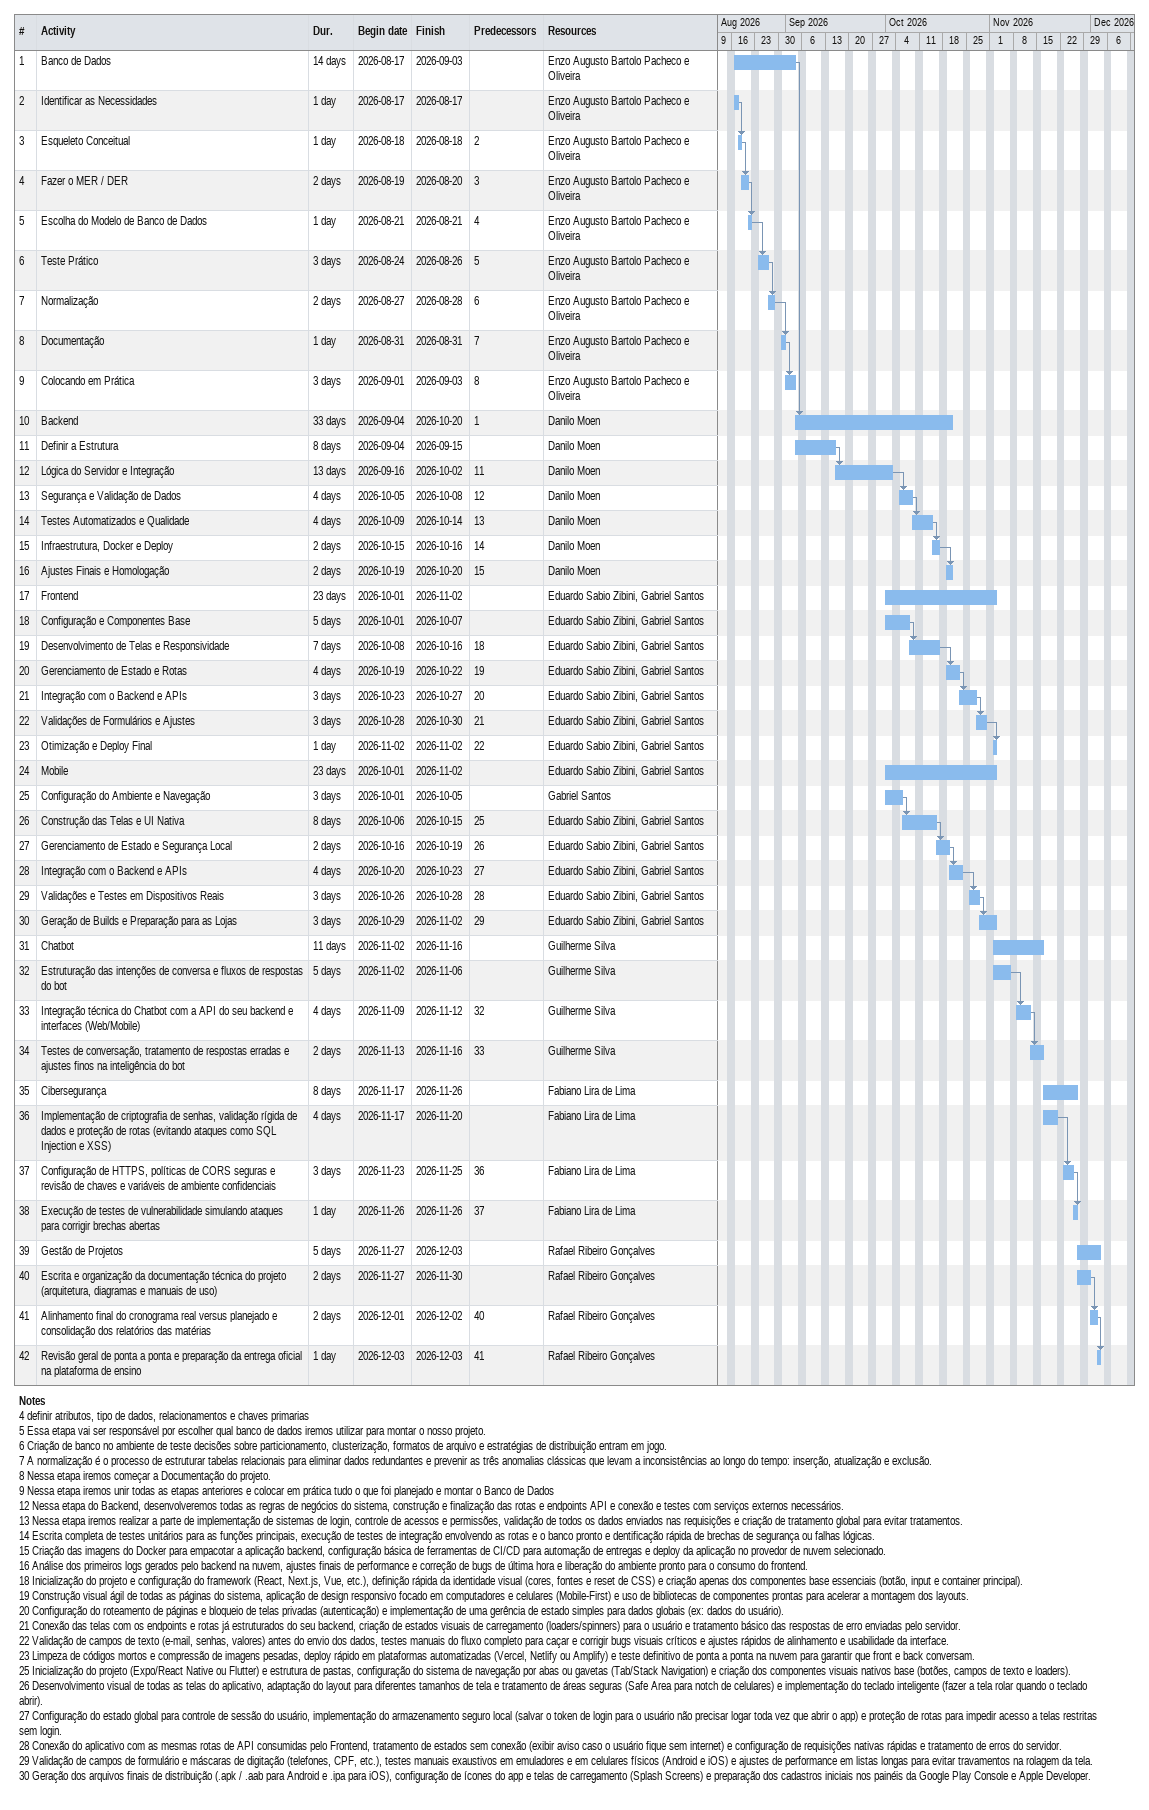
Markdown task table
| ID | Task | Duration | Start | Finish | Predecessors | Resources |
|---|---|---|---|---|---|---|
| 1 | Banco de Dados | 14d | 2026-08-17 | 2026-09-03 |  | Enzo Augusto Bartolo Pacheco e Oliveira |
| 2 | Identificar as Necessidades | 1d | 2026-08-17 | 2026-08-17 |  | Enzo Augusto Bartolo Pacheco e Oliveira |
| 3 | Esqueleto Conceitual | 1d | 2026-08-18 | 2026-08-18 | 2 | Enzo Augusto Bartolo Pacheco e Oliveira |
| 4 | Fazer o MER / DER | 2d | 2026-08-19 | 2026-08-20 | 3 | Enzo Augusto Bartolo Pacheco e Oliveira |
| 5 | Escolha do Modelo de Banco de Dados | 1d | 2026-08-21 | 2026-08-21 | 4 | Enzo Augusto Bartolo Pacheco e Oliveira |
| 6 | Teste Prático | 3d | 2026-08-24 | 2026-08-26 | 5 | Enzo Augusto Bartolo Pacheco e Oliveira |
| 7 | Normalização | 2d | 2026-08-27 | 2026-08-28 | 6 | Enzo Augusto Bartolo Pacheco e Oliveira |
| 8 | Documentação | 1d | 2026-08-31 | 2026-08-31 | 7 | Enzo Augusto Bartolo Pacheco e Oliveira |
| 9 | Colocando em Prática | 3d | 2026-09-01 | 2026-09-03 | 8 | Enzo Augusto Bartolo Pacheco e Oliveira |
| 10 | Backend | 33d | 2026-09-04 | 2026-10-20 | 1 | Danilo Moen |
| 11 | Definir a Estrutura | 8d | 2026-09-04 | 2026-09-15 |  | Danilo Moen |
| 12 | Lógica do Servidor e Integração | 13d | 2026-09-16 | 2026-10-02 | 11 | Danilo Moen |
| 13 | Segurança e Validação de Dados | 4d | 2026-10-05 | 2026-10-08 | 12 | Danilo Moen |
| 14 | Testes Automatizados e Qualidade | 4d | 2026-10-09 | 2026-10-14 | 13 | Danilo Moen |
| 15 | Infraestrutura, Docker e Deploy | 2d | 2026-10-15 | 2026-10-16 | 14 | Danilo Moen |
| 16 | Ajustes Finais e Homologação | 2d | 2026-10-19 | 2026-10-20 | 15 | Danilo Moen |
| 17 | Frontend | 23d | 2026-10-01 | 2026-11-02 |  | Eduardo Sabio Zibini, Gabriel Santos |
| 18 | Configuração e Componentes Base | 5d | 2026-10-01 | 2026-10-07 |  | Eduardo Sabio Zibini, Gabriel Santos |
| 19 | Desenvolvimento de Telas e Responsividade | 7d | 2026-10-08 | 2026-10-16 | 18 | Eduardo Sabio Zibini, Gabriel Santos |
| 20 | Gerenciamento de Estado e Rotas | 4d | 2026-10-19 | 2026-10-22 | 19 | Eduardo Sabio Zibini, Gabriel Santos |
| 21 | Integração com o Backend e APIs | 3d | 2026-10-23 | 2026-10-27 | 20 | Eduardo Sabio Zibini, Gabriel Santos |
| 22 | Validações de Formulários e Ajustes | 3d | 2026-10-28 | 2026-10-30 | 21 | Eduardo Sabio Zibini, Gabriel Santos |
| 23 | Otimização e Deploy Final | 1d | 2026-11-02 | 2026-11-02 | 22 | Eduardo Sabio Zibini, Gabriel Santos |
| 24 | Mobile | 23d | 2026-10-01 | 2026-11-02 |  | Eduardo Sabio Zibini, Gabriel Santos |
| 25 | Configuração do Ambiente e Navegação | 3d | 2026-10-01 | 2026-10-05 |  | Gabriel Santos |
| 26 | Construção das Telas e UI Nativa | 8d | 2026-10-06 | 2026-10-15 | 25 | Eduardo Sabio Zibini, Gabriel Santos |
| 27 | Gerenciamento de Estado e Segurança Local | 2d | 2026-10-16 | 2026-10-19 | 26 | Eduardo Sabio Zibini, Gabriel Santos |
| 28 | Integração com o Backend e APIs | 4d | 2026-10-20 | 2026-10-23 | 27 | Eduardo Sabio Zibini, Gabriel Santos |
| 29 | Validações e Testes em Dispositivos Reais | 3d | 2026-10-26 | 2026-10-28 | 28 | Eduardo Sabio Zibini, Gabriel Santos |
| 30 | Geração de Builds e Preparação para as Lojas | 3d | 2026-10-29 | 2026-11-02 | 29 | Eduardo Sabio Zibini, Gabriel Santos |
| 31 | Chatbot | 11d | 2026-11-02 | 2026-11-16 |  | Guilherme Silva |
| 32 | Estruturação das intenções de conversa e fluxos de respostas do bot | 5d | 2026-11-02 | 2026-11-06 |  | Guilherme Silva |
| 33 | Integração técnica do Chatbot com a API do seu backend e interfaces (Web/Mobile) | 4d | 2026-11-09 | 2026-11-12 | 32 | Guilherme Silva |
| 34 | Testes de conversação, tratamento de respostas erradas e ajustes finos na inteligência do bot | 2d | 2026-11-13 | 2026-11-16 | 33 | Guilherme Silva |
| 35 | Cibersegurança | 8d | 2026-11-17 | 2026-11-26 |  | Fabiano Lira de Lima |
| 36 | Implementação de criptografia de senhas, validação rígida de dados e proteção de rotas (evitando ataques como SQL Injection e XSS) | 4d | 2026-11-17 | 2026-11-20 |  | Fabiano Lira de Lima |
| 37 | Configuração de HTTPS, políticas de CORS seguras e revisão de chaves e variáveis de ambiente confidenciais | 3d | 2026-11-23 | 2026-11-25 | 36 | Fabiano Lira de Lima |
| 38 | Execução de testes de vulnerabilidade simulando ataques para corrigir brechas abertas | 1d | 2026-11-26 | 2026-11-26 | 37 | Fabiano Lira de Lima |
| 39 | Gestão de Projetos | 5d | 2026-11-27 | 2026-12-03 |  | Rafael Ribeiro Gonçalves |
| 40 | Escrita e organização da documentação técnica do projeto (arquitetura, diagramas e manuais de uso) | 2d | 2026-11-27 | 2026-11-30 |  | Rafael Ribeiro Gonçalves |
| 41 | Alinhamento final do cronograma real versus planejado e consolidação dos relatórios das matérias | 2d | 2026-12-01 | 2026-12-02 | 40 | Rafael Ribeiro Gonçalves |
| 42 | Revisão geral de ponta a ponta e preparação da entrega oficial na plataforma de ensino | 1d | 2026-12-03 | 2026-12-03 | 41 | Rafael Ribeiro Gonçalves |

Notes
- 4: definir atributos, tipo de dados, relacionamentos e chaves primarias
- 5: Essa etapa vai ser responsável por escolher qual banco de dados iremos utilizar para montar o nosso projeto.
- 6: Criação de banco no ambiente de teste decisões sobre particionamento, clusterização, formatos de arquivo e estratégias de distribuição entram em jogo.
- 7: A normalização é o processo de estruturar tabelas relacionais para eliminar dados redundantes e prevenir as três anomalias clássicas que levam a inconsistências ao longo do tempo: inserção, atualização e exclusão.
- 8: Nessa etapa iremos começar a Documentação do projeto.
- 9: Nessa etapa iremos unir todas as etapas anteriores e colocar em prática tudo o que foi planejado e montar o Banco de Dados
- 12: Nessa etapa do Backend, desenvolveremos todas as regras de negócios do sistema, construção e finalização das rotas e endpoints API e conexão e testes com serviços externos necessários.
- 13: Nessa etapa iremos realizar a parte de implementação de sistemas de login, controle de acessos e permissões, validação de todos os dados enviados nas requisições e criação de tratamento global para evitar tratamentos.
- 14: Escrita completa de testes unitários para as funções principais, execução de testes de integração envolvendo as rotas e o banco pronto e dentificação rápida de brechas de segurança ou falhas lógicas.
- 15: Criação das imagens do Docker para empacotar a aplicação backend, configuração básica de ferramentas de CI/CD para automação de entregas e deploy da aplicação no provedor de nuvem selecionado.
- 16: Análise dos primeiros logs gerados pelo backend na nuvem, ajustes finais de performance e correção de bugs de última hora e liberação do ambiente pronto para o consumo do frontend.
- 18: Inicialização do projeto e configuração do framework (React, Next.js, Vue, etc.), definição rápida da identidade visual (cores, fontes e reset de CSS) e criação apenas dos componentes base essenciais (botão, input e container principal).
- 19: Construção visual ágil de todas as páginas do sistema, aplicação de design responsivo focado em computadores e celulares (Mobile-First) e uso de bibliotecas de componentes prontas para acelerar a montagem dos layouts.
- 20: Configuração do roteamento de páginas e bloqueio de telas privadas (autenticação) e implementação de uma gerência de estado simples para dados globais (ex: dados do usuário).
- 21: Conexão das telas com os endpoints e rotas já estruturados do seu backend, criação de estados visuais de carregamento (loaders/spinners) para o usuário e tratamento básico das respostas de erro enviadas pelo servidor.
- 22: Validação de campos de texto (e-mail, senhas, valores) antes do envio dos dados, testes manuais do fluxo completo para caçar e corrigir bugs visuais críticos e ajustes rápidos de alinhamento e usabilidade da interface.
- 23: Limpeza de códigos mortos e compressão de imagens pesadas, deploy rápido em plataformas automatizadas (Vercel, Netlify ou Amplify) e teste definitivo de ponta a ponta na nuvem para garantir que front e back conversam.
- 25: Inicialização do projeto (Expo/React Native ou Flutter) e estrutura de pastas, configuração do sistema de navegação por abas ou gavetas (Tab/Stack Navigation) e criação dos componentes visuais nativos base (botões, campos de texto e loaders).
- 26: Desenvolvimento visual de todas as telas do aplicativo, adaptação do layout para diferentes tamanhos de tela e tratamento de áreas seguras (Safe Area para notch de celulares) e implementação do teclado inteligente (fazer a tela rolar quando o teclado abrir).
- 27: Configuração do estado global para controle de sessão do usuário, implementação do armazenamento seguro local (salvar o token de login para o usuário não precisar logar toda vez que abrir o app) e proteção de rotas para impedir acesso a telas restritas sem login.
- 28: Conexão do aplicativo com as mesmas rotas de API consumidas pelo Frontend, tratamento de estados sem conexão (exibir aviso caso o usuário fique sem internet) e configuração de requisições nativas rápidas e tratamento de erros do servidor.
- 29: Validação de campos de formulário e máscaras de digitação (telefones, CPF, etc.), testes manuais exaustivos em emuladores e em celulares físicos (Android e iOS) e ajustes de performance em listas longas para evitar travamentos na rolagem da tela.
- 30: Geração dos arquivos finais de distribuição (.apk / .aab para Android e .ipa para iOS), configuração de ícones do app e telas de carregamento (Splash Screens) e preparação dos cadastros iniciais nos painéis da Google Play Console e Apple Developer.
